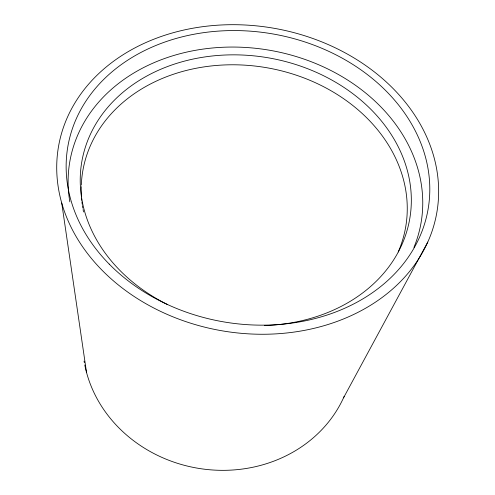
<?xml version="1.0" encoding="UTF-8"?>
<svg xmlns="http://www.w3.org/2000/svg" width="495" height="495" viewBox="0 0 495 495"><rect width="100%" height="100%" fill="white"/><g stroke="black" fill="none" stroke-linecap="round" stroke-linejoin="round"><path stroke-width="0.74" d="M343.518 397.832L427.773 242.067A192.023 153.487 10 0 0 212.652 25.585A192.023 153.487 10 0 0 102.614 270.79A192.023 153.487 10 0 0 427.773 242.067M61.727 203.024L86.545 372.537M344.161 396.415A135.939 122.878 10 0 1 204.794 469.248A135.939 122.878 10 0 1 84.769 364.945M84.329 362.643A135.939 122.878 10 0 1 84.07 361.103M69.844 201.861A178.262 143.995 10 0 1 261.075 48.949A178.262 143.995 10 0 1 413.944 247.395M167.335 304.462A166.431 134.337 10 0 1 132.245 85.128A166.431 134.337 10 0 1 395.975 142.498A166.431 134.337 10 0 1 264.38 325.574M83.531 211.934A163.857 133.149 10 0 1 83.08 209.62M82.807 208.073A163.857 133.149 10 0 1 82.436 205.753M82.219 204.206A163.857 133.149 10 0 1 81.935 201.886M81.768 200.345A163.857 133.149 10 0 1 81.564 198.031M81.458 196.496A163.857 133.149 10 0 1 81.26 186.627M81.31 185.111A163.857 133.149 10 0 1 273.976 69.114A163.857 133.149 10 0 1 398.209 251.974M109.216 264.095A182.834 146.056 10 0 0 419.123 238.157A182.834 146.056 10 0 0 215.56 31.327A182.834 146.056 10 0 0 109.216 264.095"/></g></svg>
